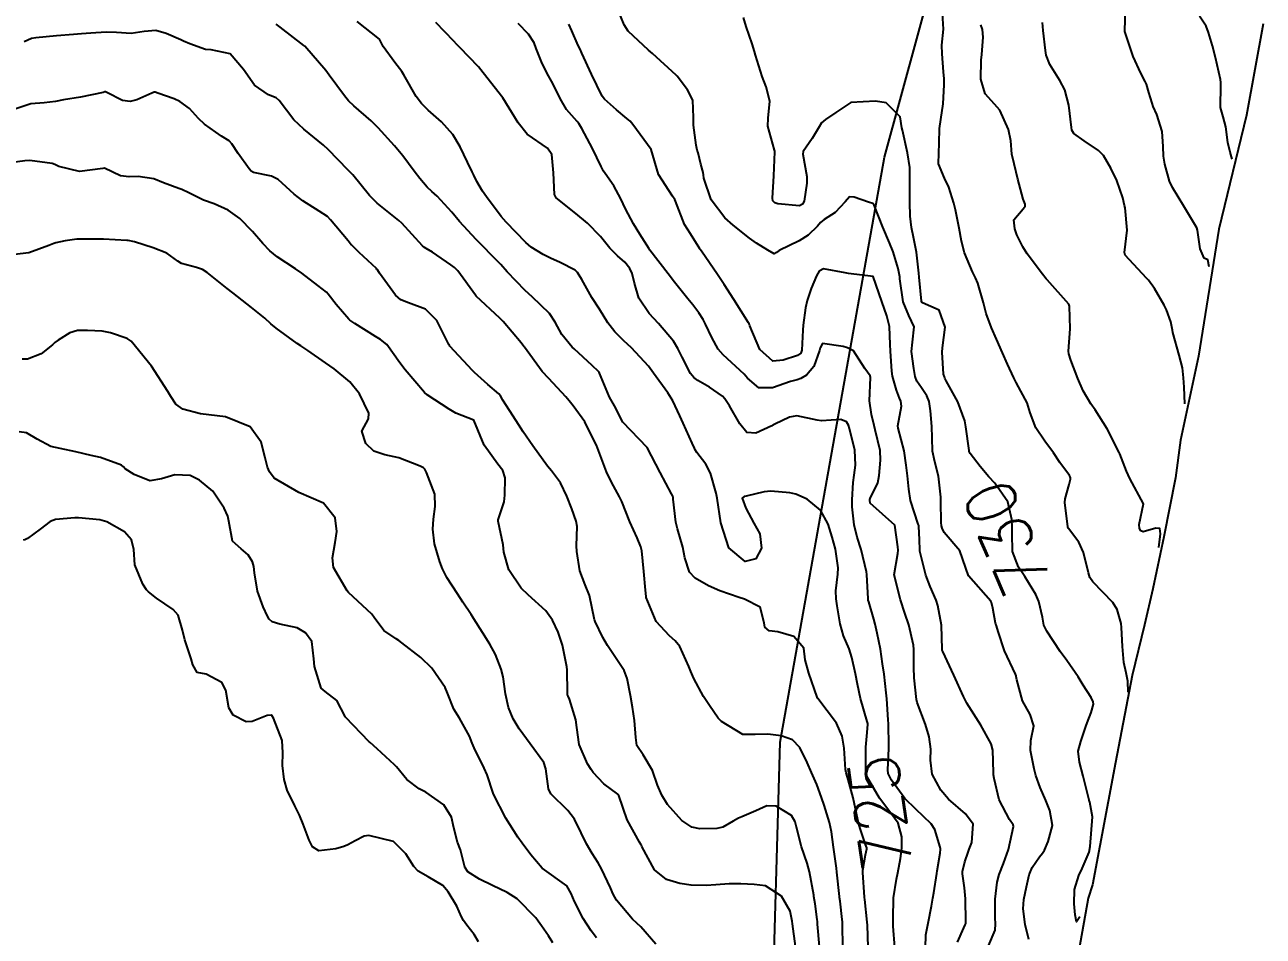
# Model space of a CAD drawing. Header units: metres. Extents: x 318500 to 325275, y 7408834 to 7428799.
# Drawn here: x 320385.8 to 320485.6, y 7412273.9 to 7412347.3 of the extents above; entities that cross this region are included whole.
import ezdxf
from ezdxf.enums import TextEntityAlignment as Align

# ---------------------------------------------------------------- set-up
doc = ezdxf.new("R2010")
doc.units = ezdxf.units.M
doc.header["$MEASUREMENT"] = 0
for name, color, linetype in [('Area', 45, 'Continuous'), ('Cotas', 45, 'Continuous'), ('Curvas de Nivel 1m', 11, 'Continuous'), ('Curvas de Nivel 5m', 15, 'Continuous'), ('Vias Secundárias', 230, 'Continuous')]:
    doc.layers.add(name, color=color, linetype=linetype)
doc.styles.add('Style-STANDARD', font='STANDARD.shx')

msp = doc.modelspace()

# ---------------------------------------------------------------- linework, layer by layer
at = {"layer": 'Area'}
msp.add_lwpolyline([(320485.563, 7412347.417), (320484.214, 7412340.069), (320481.995, 7412330.892), (320480.364, 7412320.648), (320478.912, 7412313.898), (320478.505, 7412310.859), (320477.55, 7412306.112), (320476.669, 7412301.903), (320476.001, 7412299.003), (320475.007, 7412294.946), (320473.66, 7412287.915), (320471.813, 7412278.08), (320471.457, 7412276.994), (320468.887, 7412262.568)], dxfattribs=at)
at = {"layer": 'Curvas de Nivel 1m', "flags": 128}
for points, elevation in [([(320466.679, 7412273.66), (320466.407, 7412274.891), (320466.247, 7412276.127), (320466.279, 7412276.892), (320466.494, 7412277.902), (320466.728, 7412278.888), (320466.954, 7412279.461), (320467.542, 7412280.335), (320467.791, 7412280.632), (320467.943, 7412280.874), (320468.255, 7412281.568), (320468.585, 7412282.865), (320468.383, 7412284.073), (320468.062, 7412284.873), (320467.615, 7412285.905), (320467.251, 7412286.884), (320467.114, 7412287.406), (320466.817, 7412288.888), (320466.84, 7412289.71), (320467.09, 7412290.886), (320466.786, 7412291.796), (320466.187, 7412292.895), (320465.727, 7412294.594), (320465.682, 7412294.853), (320465.667, 7412294.901), (320465.604, 7412295.03), (320464.737, 7412296.915), (320464.229, 7412298.478), (320464.076, 7412298.926), (320464.015, 7412299.15), (320463.804, 7412300.36), (320463.695, 7412300.818), (320463.628, 7412300.933), (320461.84, 7412302.96), (320461.14, 7412304.967), (320459.885, 7412306.462), (320459.701, 7412306.795), (320459.658, 7412306.983), (320459.632, 7412307.246), (320459.608, 7412308.985), (320459.606, 7412309.304), (320459.429, 7412310.988), (320459.11, 7412312.141), (320458.925, 7412312.996), (320458.901, 7412314.082), (320458.881, 7412314.997), (320458.776, 7412316.242), (320458.661, 7412317.001), (320458.488, 7412317.457), (320458.041, 7412318.113), (320457.677, 7412318.646), (320457.538, 7412319.018), (320457.426, 7412319.653), (320457.256, 7412321.022), (320457.33, 7412321.783), (320457.466, 7412323.02), (320457.027, 7412323.934), (320456.561, 7412325.034), (320456.314, 7412326.881), (320456.298, 7412327.038), (320456.17, 7412327.706), (320455.768, 7412329.044), (320455.475, 7412329.77), (320454.936, 7412331.053), (320454.236, 7412332.814), (320454.13, 7412332.954), (320453.769, 7412333.067), (320452.633, 7412333.471), (320452.246, 7412333.498), (320451.892, 7412333.095), (320451.109, 7412332.225), (320450.218, 7412331.663), (320449.921, 7412331.416), (320449.668, 7412331.125), (320448.932, 7412330.403), (320448.198, 7412329.95), (320446.581, 7412329.164), (320446.362, 7412328.993), (320446.186, 7412328.884), (320445.67, 7412329.178), (320444.767, 7412329.762), (320444.2, 7412330.151), (320442.876, 7412331.213), (320442.219, 7412331.806), (320441.121, 7412333.237), (320440.516, 7412334.996), (320440.495, 7412335.247), (320440.463, 7412335.438), (320440.279, 7412336.11), (320440.06, 7412337.026), (320439.998, 7412337.254), (320439.902, 7412337.65), (320439.686, 7412339.26), (320439.703, 7412339.885), (320439.635, 7412341.261), (320439.207, 7412342.116), (320438.369, 7412343.207), (320438.304, 7412343.281), (320436.396, 7412345.026), (320436.065, 7412345.305), (320434.422, 7412346.815), (320434.113, 7412347.335), (320433.615, 7412348.516)], 729), ([(320474.68, 7412293.59), (320474.65, 7412294.465), (320474.527, 7412295.145), (320474.348, 7412295.992), (320474.235, 7412297.261), (320474.147, 7412298.795), (320474.118, 7412299.119), (320473.805, 7412300.256), (320473.442, 7412300.804), (320471.835, 7412302.483), (320471.605, 7412302.824), (320471.482, 7412303.189), (320471.079, 7412304.832), (320470.727, 7412305.685), (320469.889, 7412306.775), (320469.854, 7412306.814), (320469.833, 7412306.851), (320469.825, 7412306.917), (320469.593, 7412308.855), (320469.612, 7412309.167), (320469.942, 7412310.309), (320470.058, 7412310.739), (320470.052, 7412310.848), (320470.026, 7412310.924), (320469.952, 7412311.044), (320469.194, 7412312.093), (320468.664, 7412312.87), (320467.984, 7412313.819), (320467.265, 7412314.887), (320466.809, 7412316.101), (320466.549, 7412316.895), (320466.039, 7412317.839), (320465.665, 7412318.524), (320465.478, 7412318.909), (320464.972, 7412320.011), (320464.569, 7412320.923), (320464.096, 7412322.027), (320463.691, 7412322.936), (320463.265, 7412324.087), (320463.045, 7412324.946), (320462.587, 7412326.52), (320462.4, 7412326.956), (320462.167, 7412327.436), (320461.517, 7412328.967), (320461.265, 7412329.904), (320461.081, 7412330.971), (320460.778, 7412332.428), (320460.654, 7412332.976), (320460.259, 7412334.263), (320459.895, 7412334.986), (320459.431, 7412336.142), (320459.435, 7412336.993), (320459.481, 7412337.814), (320459.505, 7412338.992), (320459.613, 7412339.709), (320459.793, 7412340.988), (320459.882, 7412342.504), (320459.87, 7412342.988), (320459.823, 7412343.544), (320459.703, 7412344.99), (320459.693, 7412345.708), (320459.808, 7412346.989), (320459.729, 7412348.277)], 731), ([(320481.2, 7412327.84), (320481.109, 7412328.418), (320480.796, 7412328.546), (320480.486, 7412329.294), (320480.283, 7412330.791), (320480.214, 7412330.994), (320479.165, 7412332.731), (320478.262, 7412334.225), (320478.026, 7412334.744), (320477.651, 7412336.117), (320477.539, 7412336.751), (320477.507, 7412337.547), (320477.438, 7412338.753), (320476.988, 7412340.113), (320476.713, 7412340.765), (320476.623, 7412341.036), (320476.361, 7412341.896), (320476.155, 7412342.561), (320476.064, 7412342.775), (320475.702, 7412343.458), (320475.103, 7412344.789), (320474.43, 7412346.8), (320474.474, 7412348.8)], 734), ([(320453.746, 7412273.057), (320453.696, 7412274.828), (320453.683, 7412275.058), (320453.488, 7412276.885), (320453.472, 7412277.042), (320453.47, 7412277.06), (320453.468, 7412277.083), (320453.317, 7412279.063), (320453.322, 7412279.264), (320453.541, 7412280.482), (320453.642, 7412280.966), (320453.636, 7412281.059), (320453.553, 7412281.331), (320453.107, 7412282.608), (320452.989, 7412283.069), (320452.824, 7412283.829), (320452.543, 7412285.076), (320452.136, 7412286.568), (320451.971, 7412287.085), (320451.919, 7412287.372), (320451.816, 7412289.088), (320451.665, 7412290.06), (320451.212, 7412291.097), (320449.709, 7412293.07), (320449.675, 7412293.12), (320449.652, 7412293.179), (320448.971, 7412295.128), (320448.694, 7412296.182), (320448.582, 7412297.132), (320447.774, 7412298.077), (320446.485, 7412298.454), (320445.78, 7412298.531), (320445.432, 7412298.822), (320445.392, 7412299.176), (320445.059, 7412300.441), (320443.808, 7412301.081), (320443.361, 7412301.204), (320441.818, 7412301.747), (320440.895, 7412302.163), (320439.833, 7412302.774), (320439.377, 7412303.257), (320438.988, 7412304.4), (320438.827, 7412305.265), (320438.415, 7412306.739), (320438.282, 7412307.274), (320438.064, 7412309.131), (320438.047, 7412309.278), (320438.016, 7412309.373), (320437.923, 7412309.555), (320437.014, 7412311.289), (320435.97, 7412313.3), (320434, 7412315.33), (320433.325, 7412316.652), (320432.924, 7412317.346), (320432.12, 7412319.288), (320432.089, 7412319.359), (320432.051, 7412319.406), (320431.53, 7412319.893), (320430.078, 7412321.242), (320429.929, 7412321.382), (320429.096, 7412322.401), (320428.561, 7412323.403), (320428.11, 7412324.089), (320426.698, 7412325.431), (320426.137, 7412325.94), (320424.693, 7412327.455), (320424.166, 7412328.031), (320423.461, 7412328.759), (320422.751, 7412329.481), (320422.188, 7412330.054), (320420.851, 7412331.51), (320420.221, 7412332.255), (320419.052, 7412333.532), (320418.626, 7412333.918), (320418.247, 7412334.274), (320417.658, 7412334.953), (320417.203, 7412335.556), (320416.278, 7412336.787), (320415.61, 7412337.58), (320414.311, 7412339.031), (320413.742, 7412339.606), (320412.332, 7412340.82), (320411.92, 7412341.21), (320411.58, 7412341.631), (320410.365, 7412343.293), (320410.08, 7412343.654), (320408.399, 7412345.612), (320408.325, 7412345.681), (320406.414, 7412347.139), (320406.093, 7412347.381)], 724), ([(320458.367, 7412272.996), (320458.411, 7412274.041), (320458.58, 7412274.993), (320458.843, 7412276.349), (320458.97, 7412276.988), (320459.053, 7412277.43), (320459.286, 7412278.984), (320459.316, 7412279.19), (320459.545, 7412280.614), (320459.585, 7412280.944), (320459.588, 7412280.98), (320459.551, 7412281.116), (320459.109, 7412282.531), (320458.829, 7412282.991), (320457.588, 7412284.178), (320456.705, 7412285.023), (320455.622, 7412286.495), (320455.375, 7412287.043), (320455.332, 7412287.344), (320455.414, 7412289.042), (320455.421, 7412289.275), (320455.394, 7412291.043), (320455.376, 7412291.351), (320455.254, 7412293.045), (320455.213, 7412293.547), (320455.032, 7412295.047), (320454.919, 7412295.871), (320454.751, 7412297.05), (320454.479, 7412298.354), (320454.307, 7412299.055), (320454.201, 7412299.463), (320453.808, 7412300.86), (320453.762, 7412301.013), (320453.757, 7412301.061), (320453.755, 7412301.116), (320453.649, 7412303.063), (320453.622, 7412303.285), (320453.192, 7412305.07), (320452.867, 7412306.062), (320452.624, 7412307.079), (320452.472, 7412308.521), (320452.454, 7412309.082), (320452.536, 7412310.486), (320452.632, 7412311.08), (320452.741, 7412311.861), (320452.676, 7412313.079), (320452.248, 7412314.835), (320452.163, 7412315.088), (320452.004, 7412315.354), (320451.558, 7412315.545), (320450.005, 7412315.434), (320449.644, 7412315.485), (320448.011, 7412315.848), (320447.415, 7412315.742), (320446.228, 7412315.167), (320446.081, 7412315.087), (320445.998, 7412315.043), (320444.717, 7412314.461), (320443.99, 7412314.512), (320443.42, 7412315.206), (320442.58, 7412316.656), (320442.217, 7412317.218), (320442.032, 7412317.43), (320440.969, 7412318.165), (320440.045, 7412318.701), (320439.724, 7412318.934), (320439.458, 7412319.259), (320438.778, 7412320.561), (320438.432, 7412321.275), (320438.089, 7412321.861), (320436.88, 7412323.292), (320436.112, 7412324.079), (320435.281, 7412325.313), (320434.938, 7412326.528), (320434.751, 7412327.321), (320434.563, 7412327.721), (320434.169, 7412328.225), (320433.564, 7412328.729), (320432.945, 7412329.349), (320432.194, 7412330.292), (320431.163, 7412331.37), (320430.222, 7412332.148), (320428.638, 7412333.404), (320428.504, 7412333.668), (320428.429, 7412335.407), (320428.282, 7412336.899), (320427.933, 7412337.415), (320426.306, 7412338.524), (320425.574, 7412339.447), (320424.34, 7412341.46), (320422.761, 7412343.484), (320422.377, 7412343.947), (320420.889, 7412345.513), (320420.648, 7412345.762), (320420.405, 7412346.024), (320418.934, 7412347.535)], 726), ([(320460.947, 7412273.466), (320461.465, 7412274.613), (320461.575, 7412274.852), (320461.609, 7412274.958), (320461.62, 7412275.106), (320461.597, 7412276.958), (320461.503, 7412277.831), (320461.342, 7412278.962), (320461.35, 7412279.135), (320461.534, 7412279.923), (320461.797, 7412280.705), (320461.894, 7412280.955), (320462.093, 7412281.49), (320462.201, 7412282.951), (320461.582, 7412283.779), (320460.228, 7412284.974), (320459.611, 7412285.697), (320458.915, 7412286.991), (320458.766, 7412288.118), (320458.79, 7412288.993), (320458.661, 7412289.999), (320458.378, 7412291), (320457.706, 7412292.752), (320457.645, 7412293.011), (320457.471, 7412294.758), (320457.451, 7412295.014), (320457.437, 7412295.311), (320457.442, 7412297.015), (320457.411, 7412297.369), (320457.041, 7412299.021), (320456.715, 7412299.942), (320456.352, 7412301.032), (320455.84, 7412303.04), (320456.153, 7412304.748), (320456.157, 7412305.036), (320456.13, 7412305.294), (320455.89, 7412307.04), (320453.916, 7412308.826), (320453.88, 7412309.061), (320453.883, 7412309.098), (320453.922, 7412309.199), (320454.54, 7412310.455), (320454.65, 7412311.053), (320454.751, 7412312.263), (320454.728, 7412313.052), (320454.329, 7412314.723), (320454.237, 7412315.058), (320454.013, 7412315.947), (320453.851, 7412317.063), (320453.93, 7412318.943), (320453.904, 7412319.062), (320453.48, 7412319.647), (320452.578, 7412321.083), (320452.084, 7412321.326), (320451.745, 7412321.435), (320450.088, 7412321.664), (320449.891, 7412321.314), (320449.849, 7412321.122), (320449.38, 7412319.807), (320448.778, 7412319.133), (320448.341, 7412318.843), (320448.046, 7412318.752), (320447.496, 7412318.6), (320446.039, 7412318.108), (320444.958, 7412318.105), (320444.047, 7412318.869), (320443.769, 7412319.203), (320442.073, 7412320.765), (320441.672, 7412321.226), (320441.165, 7412322.163), (320440.671, 7412323.242), (320440.47, 7412323.601), (320440.119, 7412324.15), (320439.648, 7412324.78), (320439.225, 7412325.264), (320438.15, 7412326.605), (320437.655, 7412327.285), (320436.188, 7412329.181), (320436.141, 7412329.253), (320436.111, 7412329.301), (320435.373, 7412330.487), (320434.874, 7412331.32), (320434.228, 7412332.511), (320433.829, 7412333.336), (320433.284, 7412334.374), (320432.58, 7412335.355), (320432.452, 7412335.547), (320432.268, 7412335.917), (320431.548, 7412337.367), (320430.703, 7412338.987), (320430.462, 7412339.379), (320430.322, 7412339.55), (320429.458, 7412340.519), (320428.966, 7412341.401), (320428.358, 7412342.603), (320427.908, 7412343.417), (320427.456, 7412344.352), (320427.026, 7412345.431), (320426.853, 7412345.882), (320426.411, 7412346.574), (320425.573, 7412347.448)], 727), ([(320463.444, 7412273.167), (320463.968, 7412274.417), (320464.005, 7412274.922), (320463.977, 7412275.425), (320463.991, 7412276.922), (320464.135, 7412278.296), (320464.291, 7412278.918), (320464.645, 7412279.802), (320465.054, 7412280.907), (320465.449, 7412282.782), (320465.416, 7412282.902), (320465.141, 7412283.342), (320464.312, 7412284.919), (320463.908, 7412286.644), (320463.858, 7412286.927), (320463.839, 7412287.134), (320463.787, 7412288.928), (320463.658, 7412289.432), (320462.813, 7412290.943), (320461.706, 7412292.696), (320461.562, 7412292.961), (320461.436, 7412293.24), (320460.664, 7412294.971), (320459.758, 7412296.868), (320459.72, 7412296.981), (320459.717, 7412297.025), (320459.671, 7412298.982), (320459.377, 7412300.558), (320459.222, 7412300.989), (320458.735, 7412302.088), (320458.398, 7412303.002), (320457.928, 7412304.95), (320457.92, 7412305.009), (320457.912, 7412305.051), (320457.878, 7412305.852), (320457.836, 7412306.957), (320457.825, 7412307.011), (320457.778, 7412307.126), (320457.176, 7412309.021), (320457.026, 7412309.931), (320456.91, 7412311.026), (320456.809, 7412311.878), (320456.645, 7412313.03), (320456.172, 7412314.863), (320456.15, 7412315.038), (320456.436, 7412316.621), (320456.376, 7412317.035), (320456.278, 7412317.282), (320456.039, 7412317.901), (320455.724, 7412319.043), (320455.664, 7412319.436), (320455.549, 7412321.045), (320455.532, 7412321.601), (320455.461, 7412323.046), (320455.254, 7412323.913), (320454.85, 7412325.053), (320454.16, 7412327.06), (320452.163, 7412327.308), (320451.892, 7412327.366), (320450.169, 7412327.694), (320449.798, 7412327.491), (320449.596, 7412327.126), (320449.165, 7412326.11), (320448.839, 7412325.133), (320448.715, 7412324.543), (320448.532, 7412323.136), (320448.496, 7412322.745), (320448.414, 7412321.137), (320448.328, 7412320.886), (320448.074, 7412320.716), (320446.901, 7412320.324), (320446.066, 7412320.25), (320445.044, 7412321.186), (320444.222, 7412323.084), (320444.195, 7412323.199), (320444.168, 7412323.257), (320444.111, 7412323.349), (320442.934, 7412325.212), (320442.148, 7412326.422), (320441.613, 7412327.228), (320440.337, 7412329.099), (320440.229, 7412329.249), (320440.213, 7412329.273), (320440.191, 7412329.306), (320439.437, 7412330.496), (320438.959, 7412331.269), (320438.238, 7412333.14), (320438.179, 7412333.281), (320437.995, 7412333.532), (320436.864, 7412335.294), (320436.29, 7412337.3), (320434.82, 7412339.323), (320434.583, 7412339.585), (320434.325, 7412339.803), (320433.482, 7412340.493), (320432.519, 7412341.357), (320432.343, 7412341.59), (320431.475, 7412343.369), (320430.71, 7412345.063), (320430.555, 7412345.378), (320430.403, 7412345.662), (320429.887, 7412346.86), (320429.653, 7412347.392)], 728), ([(320477.17, 7412305.24), (320477.286, 7412306.345), (320477.234, 7412306.77), (320476.912, 7412306.787), (320475.887, 7412306.514), (320475.704, 7412306.589), (320475.601, 7412306.774), (320475.581, 7412307.089), (320475.92, 7412308.77), (320474.82, 7412310.787), (320474.558, 7412311.393), (320474.018, 7412312.799), (320473.972, 7412312.905), (320472.985, 7412314.81), (320472.023, 7412316.332), (320471.671, 7412316.825), (320471.056, 7412317.851), (320470.626, 7412318.841), (320470.072, 7412320.333), (320469.904, 7412320.853), (320469.883, 7412321.053), (320470.021, 7412322.851), (320469.965, 7412324.689), (320469.899, 7412324.853), (320468.159, 7412326.789), (320468.084, 7412326.881), (320467.782, 7412327.268), (320466.569, 7412328.896), (320466.196, 7412329.452), (320465.719, 7412330.421), (320465.555, 7412330.91), (320465.496, 7412331.636), (320466.234, 7412332.526), (320466.4, 7412332.735), (320466.384, 7412332.899), (320466.246, 7412333.291), (320465.801, 7412334.907), (320465.522, 7412336.151), (320465.333, 7412336.914), (320465.229, 7412337.993), (320465.05, 7412338.919), (320464.343, 7412340.454), (320463.921, 7412340.936), (320463.181, 7412341.771), (320462.818, 7412342.953), (320462.843, 7412344.503), (320462.896, 7412344.953), (320463.023, 7412346.349), (320462.969, 7412346.952), (320462.829, 7412347.349)], 732), ([(320479.25, 7412316.81), (320479.224, 7412317.483), (320479.187, 7412318.153), (320479.148, 7412318.911), (320479.058, 7412319.723), (320478.79, 7412320.733), (320478.287, 7412322.558), (320478.249, 7412322.739), (320478.117, 7412323.429), (320477.778, 7412324.397), (320477.587, 7412324.748), (320476.796, 7412326.115), (320476.319, 7412326.768), (320476.163, 7412326.948), (320474.453, 7412328.796), (320474.394, 7412328.999), (320474.601, 7412330.794), (320474.444, 7412332.59), (320474.398, 7412332.798), (320474.249, 7412333.414), (320473.764, 7412334.805), (320473.285, 7412335.805), (320472.691, 7412336.816), (320472.296, 7412337.222), (320471.158, 7412337.986), (320470.316, 7412338.587), (320470.159, 7412338.852), (320470.115, 7412339.061), (320469.924, 7412340.856), (320469.6, 7412342.099), (320469.19, 7412342.868), (320468.389, 7412344.156), (320468.091, 7412344.883), (320468.031, 7412345.259), (320467.848, 7412346.886), (320467.794, 7412347.528)], 733), ([(320451.705, 7412273.086), (320451.693, 7412274.86), (320451.685, 7412275.087), (320451.668, 7412275.283), (320451.487, 7412276.769), (320451.454, 7412277.055), (320451.45, 7412277.091), (320451.446, 7412277.136), (320451.237, 7412279.094), (320451.192, 7412279.428), (320450.953, 7412281.099), (320450.792, 7412282.331), (320450.632, 7412283.104), (320450.216, 7412284.485), (320450.001, 7412285.114), (320449.615, 7412286.147), (320449.202, 7412287.124), (320448.84, 7412287.926), (320448.252, 7412289.134), (320447.659, 7412289.755), (320446.745, 7412290.073), (320445.666, 7412290.219), (320444.66, 7412290.19), (320443.665, 7412290.177), (320441.938, 7412291.217), (320441.683, 7412291.499), (320440.97, 7412292.508), (320440.496, 7412293.238), (320439.722, 7412294.699), (320439.49, 7412295.254), (320439.329, 7412295.663), (320438.59, 7412297.268), (320438.225, 7412297.733), (320437.768, 7412298.128), (320436.694, 7412299.291), (320435.886, 7412301.223), (320435.875, 7412301.299), (320435.818, 7412301.8), (320435.705, 7412303.302), (320435.538, 7412304.986), (320435.464, 7412305.306), (320435.155, 7412306.027), (320434.555, 7412307.32), (320433.914, 7412308.941), (320433.743, 7412309.333), (320433.098, 7412310.509), (320432.679, 7412311.349), (320431.969, 7412313.26), (320431.936, 7412313.36), (320431.918, 7412313.414), (320430.943, 7412315.371), (320430.013, 7412316.654), (320429.681, 7412317.049), (320429.417, 7412317.389), (320428.042, 7412318.864), (320427.497, 7412319.418), (320426.079, 7412321.372), (320426.031, 7412321.44), (320425.807, 7412321.719), (320424.354, 7412323.457), (320424.104, 7412323.726), (320422.191, 7412325.489), (320422.131, 7412325.563), (320420.723, 7412327.512), (320420.442, 7412327.795), (320420.165, 7412328.006), (320418.677, 7412329.033), (320418.178, 7412329.321), (320418.034, 7412329.398), (320417.861, 7412329.545), (320416.207, 7412331.357), (320415.974, 7412331.574), (320414.231, 7412332.986), (320413.599, 7412333.606), (320412.256, 7412335.251), (320412.077, 7412335.441), (320411.883, 7412335.626), (320410.285, 7412337.299), (320409.904, 7412337.656), (320408.309, 7412338.925), (320407.51, 7412339.688), (320406.335, 7412341.234), (320406.094, 7412341.46), (320405.477, 7412341.713), (320404.351, 7412342.478), (320403.454, 7412343.744), (320402.389, 7412345.006), (320400.847, 7412345.322), (320400.393, 7412345.34), (320399.141, 7412345.799), (320398.627, 7412346.032), (320398.403, 7412346.133), (320397.233, 7412346.652), (320396.41, 7412346.869), (320395.452, 7412346.807), (320394.408, 7412346.64), (320393.245, 7412346.714), (320392.409, 7412346.743), (320391.166, 7412346.667), (320390.407, 7412346.61), (320389.78, 7412346.552), (320388.405, 7412346.44), (320386.736, 7412346.297), (320386.403, 7412346.226), (320385.8, 7412345.979)], 723), ([(320449.825, 7412273.114), (320449.683, 7412274.9), (320449.668, 7412275.117), (320449.649, 7412275.294), (320449.484, 7412276.552), (320449.389, 7412277.121), (320449.369, 7412277.244), (320449.041, 7412279.125), (320448.834, 7412279.824), (320448.384, 7412281.132), (320447.975, 7412282.727), (320447.868, 7412283.137), (320447.578, 7412283.66), (320446.342, 7412284.406), (320445.589, 7412284.438), (320444.721, 7412284.045), (320443.575, 7412283.55), (320443.325, 7412283.452), (320442.892, 7412283.207), (320442.055, 7412282.723), (320441.561, 7412282.617), (320440.213, 7412282.588), (320439.562, 7412282.73), (320438.746, 7412283.262), (320437.589, 7412284.541), (320437.152, 7412285.284), (320436.804, 7412286.092), (320436.383, 7412287.292), (320435.639, 7412288.556), (320435.139, 7412289.308), (320435.038, 7412289.931), (320434.951, 7412291.311), (320434.767, 7412292.39), (320434.625, 7412293.316), (320434.361, 7412294.679), (320434.112, 7412295.324), (320433.739, 7412295.902), (320432.757, 7412297.345), (320432.405, 7412297.989), (320431.779, 7412299.277), (320431.74, 7412299.36), (320431.714, 7412299.427), (320431.314, 7412301.365), (320430.968, 7412302.223), (320430.538, 7412303.373), (320430.31, 7412304.921), (320430.281, 7412305.376), (320430.327, 7412306.932), (320430.257, 7412307.376), (320429.905, 7412308.366), (320429.504, 7412309.386), (320428.974, 7412310.438), (320428.268, 7412311.405), (320427.946, 7412311.801), (320426.754, 7412313.428), (320425.987, 7412314.568), (320425.42, 7412315.446), (320424.353, 7412317.12), (320424.143, 7412317.459), (320424.022, 7412317.611), (320423.133, 7412318.374), (320422.048, 7412319.327), (320421.887, 7412319.492), (320420.079, 7412321.465), (320420.036, 7412321.52), (320419.999, 7412321.603), (320419.025, 7412323.531), (320418.113, 7412324.439), (320416.737, 7412324.944), (320416.124, 7412325.198), (320415.685, 7412325.577), (320414.408, 7412327.345), (320414.236, 7412327.599), (320414.207, 7412327.646), (320414.161, 7412327.705), (320412.774, 7412329.014), (320412.18, 7412329.582), (320412.158, 7412329.599), (320412.141, 7412329.621), (320411.875, 7412329.934), (320410.464, 7412331.646), (320410.214, 7412331.898), (320409.548, 7412332.332), (320408.232, 7412333.17), (320407.547, 7412333.687), (320406.252, 7412334.869), (320405.708, 7412335.161), (320404.257, 7412335.442), (320404.067, 7412335.542), (320403.91, 7412335.735), (320403.044, 7412336.983), (320402.519, 7412337.757), (320402.293, 7412337.988), (320401.693, 7412338.372), (320400.313, 7412339.33), (320399.848, 7412339.787), (320399.117, 7412340.588), (320398.334, 7412341.17), (320397.886, 7412341.367), (320396.57, 7412341.837), (320396.341, 7412341.908), (320396.268, 7412341.914), (320396.092, 7412341.842), (320394.882, 7412341.308), (320394.333, 7412341.165), (320393.708, 7412341.243), (320392.456, 7412341.888), (320392.341, 7412341.938), (320392.296, 7412341.935), (320392.154, 7412341.893), (320390.336, 7412341.51), (320388.975, 7412341.292), (320388.332, 7412341.175), (320387.422, 7412341.045), (320386.33, 7412340.964), (320384.809, 7412340.477)], 722), ([(320447.891, 7412273.135), (320447.671, 7412274.925), (320447.642, 7412275.138), (320447.472, 7412275.963), (320446.771, 7412277.151), (320445.502, 7412277.997), (320444.586, 7412278.101), (320443.504, 7412278.153), (320442.554, 7412278.16), (320441.503, 7412278.08), (320440.703, 7412278.031), (320439.502, 7412278.052), (320438.595, 7412278.173), (320437.508, 7412278.49), (320436.542, 7412279.29), (320435.538, 7412281.149), (320435.494, 7412281.255), (320435.477, 7412281.301), (320435.334, 7412281.513), (320434.341, 7412283.318), (320433.667, 7412285.261), (320433.641, 7412285.329), (320433.623, 7412285.353), (320433.6, 7412285.366), (320432.475, 7412286.213), (320431.618, 7412287.124), (320431.45, 7412287.362), (320431.162, 7412287.83), (320430.476, 7412289.372), (320430.299, 7412290.745), (320430.227, 7412291.375), (320429.697, 7412293.038), (320429.591, 7412293.274), (320429.56, 7412293.382), (320429.553, 7412293.532), (320429.513, 7412295.383), (320429.496, 7412295.621), (320429.151, 7412297.389), (320428.786, 7412298.411), (320428.329, 7412299.402), (320427.791, 7412300.148), (320426.372, 7412301.432), (320425.818, 7412301.97), (320424.816, 7412303.45), (320424.431, 7412304.878), (320424.368, 7412305.455), (320423.972, 7412307.376), (320423.971, 7412307.459), (320424.439, 7412308.928), (320424.51, 7412309.454), (320424.531, 7412310.857), (320424.35, 7412311.456), (320423.948, 7412311.963), (320422.836, 7412313.477), (320422, 7412315.49), (320420.569, 7412316.075), (320420.009, 7412316.382), (320418.256, 7412317.538), (320418.023, 7412317.733), (320416.47, 7412319.564), (320416.058, 7412320.127), (320414.993, 7412321.586), (320414.49, 7412322), (320414.086, 7412322.244), (320412.437, 7412323.276), (320412.099, 7412323.495), (320412.025, 7412323.547), (320411.946, 7412323.622), (320410.932, 7412324.824), (320410.282, 7412325.648), (320410.133, 7412325.818), (320409.446, 7412326.355), (320408.155, 7412327.326), (320407.648, 7412327.685), (320406.17, 7412328.653), (320405.588, 7412329.123), (320405.03, 7412329.717), (320404.194, 7412330.687), (320403.168, 7412331.746), (320402.22, 7412332.422), (320401.087, 7412332.911), (320400.232, 7412333.228), (320399.059, 7412333.798), (320398.507, 7412334.071), (320398.244, 7412334.162), (320397.024, 7412334.604), (320396.251, 7412334.934), (320394.978, 7412335.128), (320394.252, 7412335.087), (320393.562, 7412335.179), (320392.259, 7412335.782), (320392.137, 7412335.77), (320390.256, 7412335.516), (320388.599, 7412335.937), (320388.262, 7412336.097), (320388.043, 7412336.164), (320386.267, 7412336.413), (320385.853, 7412336.389), (320384.263, 7412336.171)], 721), ([(320431.885, 7412273.794), (320431.45, 7412274.375), (320430.817, 7412275.366), (320430.115, 7412276.739), (320429.848, 7412277.376), (320429.499, 7412277.986), (320427.52, 7412279.41), (320426.582, 7412280.476), (320425.885, 7412281.435), (320425.547, 7412281.905), (320424.589, 7412283.45), (320423.599, 7412285.388), (320423.575, 7412285.46), (320423.083, 7412286.936), (320422.83, 7412287.472), (320422.028, 7412289.1), (320421.873, 7412289.487), (320421.659, 7412290.059), (320420.862, 7412291.502), (320420.403, 7412292.225), (320419.888, 7412293.517), (320419.707, 7412293.969), (320418.613, 7412295.531), (320417.743, 7412296.385), (320416.215, 7412297.563), (320415.954, 7412297.759), (320415.763, 7412297.874), (320414.75, 7412298.566), (320413.974, 7412299.597), (320413.784, 7412299.87), (320411.922, 7412301.619), (320411.812, 7412301.745), (320410.711, 7412303.637), (320410.619, 7412304.41), (320410.836, 7412305.635), (320410.97, 7412306.538), (320410.83, 7412307.636), (320409.907, 7412308.803), (320407.92, 7412309.68), (320405.931, 7412310.821), (320405.561, 7412311.331), (320405.387, 7412311.708), (320405.197, 7412312.466), (320404.89, 7412313.716), (320403.988, 7412314.952), (320402, 7412315.76), (320400.002, 7412315.995), (320398.581, 7412316.377), (320398.01, 7412316.794), (320397.599, 7412317.399), (320397.364, 7412317.82), (320396.05, 7412319.84), (320394.403, 7412321.857), (320394.082, 7412322.066), (320392.743, 7412322.537), (320392.088, 7412322.663), (320390.913, 7412322.732), (320390.088, 7412322.72), (320389.478, 7412322.534), (320388.539, 7412321.935), (320388.268, 7412321.747), (320388.074, 7412321.572), (320387.172, 7412320.845), (320386.057, 7412320.411), (320385.631, 7412320.402)], 719), ([(320428.378, 7412273.396), (320428.014, 7412273.97), (320427.454, 7412274.782), (320427.198, 7412275.154), (320426.996, 7412275.417), (320425.483, 7412276.942), (320424.699, 7412277.448), (320423.498, 7412278.012), (320422.455, 7412278.526), (320421.514, 7412279.116), (320421.288, 7412279.493), (320420.924, 7412280.889), (320420.699, 7412281.503), (320420.397, 7412282.668), (320420.216, 7412283.51), (320419.585, 7412284.51), (320418.134, 7412285.535), (320417.603, 7412285.818), (320416.61, 7412286.555), (320415.775, 7412287.568), (320415.623, 7412287.746), (320414.215, 7412289.018), (320413.649, 7412289.537), (320413.587, 7412289.601), (320411.679, 7412291.566), (320411.651, 7412291.62), (320410.986, 7412292.924), (320410.028, 7412293.645), (320409.704, 7412293.924), (320409.166, 7412295.658), (320409.123, 7412296.276), (320408.965, 7412297.662), (320408.459, 7412298.362), (320407.771, 7412298.785), (320406.393, 7412299.075), (320405.776, 7412299.267), (320405.533, 7412299.459), (320405.394, 7412299.706), (320405.049, 7412300.453), (320404.593, 7412301.718), (320404.343, 7412303.211), (320404.287, 7412303.723), (320404.197, 7412304.078), (320403.849, 7412304.659), (320403.259, 7412305.144), (320402.563, 7412305.749), (320402.277, 7412307.361), (320402.198, 7412307.755), (320401.9, 7412308.412), (320400.998, 7412309.769), (320399.929, 7412310.671), (320399.171, 7412311.03), (320397.933, 7412311.091), (320396.871, 7412310.767), (320395.928, 7412310.618), (320394.656, 7412311.129), (320393.937, 7412311.589), (320393.809, 7412311.733), (320393.642, 7412311.864), (320391.949, 7412312.488), (320391.207, 7412312.645), (320389.955, 7412312.948), (320388.687, 7412313.205), (320387.961, 7412313.371), (320386.856, 7412313.957), (320385.978, 7412314.48), (320385.411, 7412314.546)], 718), ([(320422.388, 7412273.476), (320422.034, 7412274.069), (320421.453, 7412274.832), (320421.164, 7412275.202), (320421.011, 7412275.497), (320420.627, 7412276.349), (320419.931, 7412277.513), (320419.497, 7412278.017), (320418.322, 7412278.717), (320417.514, 7412279.164), (320417.174, 7412279.545), (320416.542, 7412280.566), (320415.54, 7412281.57), (320413.547, 7412282.043), (320413.169, 7412281.98), (320412.456, 7412281.611), (320411.859, 7412281.295), (320411.535, 7412281.16), (320410.881, 7412280.978), (320409.532, 7412280.813), (320409.015, 7412281.138), (320408.748, 7412281.662), (320408.264, 7412282.965), (320407.976, 7412283.674), (320407.581, 7412284.434), (320406.984, 7412285.686), (320406.737, 7412286.56), (320406.594, 7412287.69), (320406.627, 7412288.699), (320406.584, 7412289.691), (320405.878, 7412291.497), (320405.746, 7412291.699), (320405.68, 7412291.734), (320405.357, 7412291.705), (320404.157, 7412291.239), (320403.672, 7412291.201), (320402.634, 7412291.746), (320402.276, 7412292.341), (320402.031, 7412293.755), (320401.709, 7412294.376), (320400.462, 7412295.029), (320399.721, 7412295.182), (320399.39, 7412295.785), (320399.24, 7412296.285), (320398.746, 7412297.795), (320398.556, 7412298.586), (320398.196, 7412299.804), (320397.786, 7412300.238), (320396.458, 7412301.172), (320395.807, 7412301.665), (320395.652, 7412301.842), (320395.362, 7412302.299), (320394.715, 7412303.851), (320394.624, 7412305.081), (320394.452, 7412305.854), (320393.87, 7412306.499), (320392.459, 7412307.303), (320391.884, 7412307.479), (320390.182, 7412307.619), (320389.886, 7412307.623), (320388.312, 7412307.507), (320387.881, 7412307.331), (320387.095, 7412306.728), (320386.07, 7412305.967), (320385.859, 7412305.852), (320385.721, 7412305.834)], 717)]:
    msp.add_lwpolyline(points, dxfattribs=dict(at, elevation=elevation))
at = {"layer": 'Curvas de Nivel 5m', "flags": 128}
for points, elevation in [([(320455.915, 7412273.033), (320455.764, 7412274.737), (320455.759, 7412275.036), (320455.761, 7412275.324), (320455.787, 7412277.036), (320456.025, 7412278.519), (320456.138, 7412279.031), (320456.366, 7412280.199), (320456.459, 7412281.026), (320456.463, 7412281.93), (320456.181, 7412283.031), (320455.582, 7412283.847), (320454.662, 7412285.049), (320453.627, 7412286.848), (320453.571, 7412287.061), (320453.563, 7412288.975), (320453.563, 7412289.061), (320453.558, 7412289.155), (320453.669, 7412290.352), (320453.729, 7412291.01), (320453.726, 7412291.06), (320453.683, 7412291.233), (320453.149, 7412293.068), (320452.895, 7412294.246), (320452.723, 7412295.075), (320452.445, 7412296.384), (320452.218, 7412297.083), (320451.775, 7412298.121), (320451.49, 7412299.095), (320451.26, 7412300.553), (320451.178, 7412301.099), (320451.156, 7412301.763), (320451.321, 7412303.098), (320451.333, 7412303.613), (320451.113, 7412305.101), (320450.853, 7412306.079), (320450.524, 7412307.11), (320449.907, 7412308.24), (320448.839, 7412309.131), (320447.926, 7412309.54), (320447.442, 7412309.633), (320445.929, 7412309.777), (320445.388, 7412309.718), (320443.923, 7412309.367), (320443.781, 7412309.343), (320443.62, 7412309.203), (320443.908, 7412308.417), (320444.554, 7412307.19), (320445.041, 7412306.342), (320445.177, 7412305.18), (320444.716, 7412304.328), (320443.854, 7412304.103), (320442.546, 7412305.213), (320441.89, 7412307.22), (320441.603, 7412309.225), (320441.525, 7412309.627), (320441.057, 7412311.233), (320440.672, 7412311.954), (320439.966, 7412312.886), (320439.832, 7412313.116), (320439.768, 7412313.253), (320439.594, 7412313.637), (320438.868, 7412315.267), (320438.592, 7412315.854), (320438.018, 7412317.044), (320437.893, 7412317.281), (320437.62, 7412317.69), (320436.467, 7412319.296), (320436.058, 7412319.843), (320434.698, 7412321.321), (320434.378, 7412321.621), (320434.086, 7412321.88), (320433.36, 7412322.609), (320432.804, 7412323.349), (320432.116, 7412324.43), (320431.519, 7412325.366), (320430.691, 7412326.835), (320430.352, 7412327.378), (320430.162, 7412327.569), (320428.958, 7412328.188), (320428.171, 7412328.533), (320427.586, 7412328.831), (320426.626, 7412329.433), (320426.185, 7412329.798), (320424.603, 7412331.456), (320424.217, 7412331.91), (320423.024, 7412333.478), (320422.711, 7412333.949), (320422.252, 7412334.723), (320421.995, 7412335.231), (320421.869, 7412335.496), (320421.498, 7412336.275), (320420.915, 7412337.511), (320420.305, 7412338.511), (320419.409, 7412339.529), (320418.329, 7412340.473), (320417.781, 7412340.995), (320417.364, 7412341.555), (320416.366, 7412343.307), (320416.198, 7412343.573), (320415.646, 7412344.316), (320414.711, 7412345.595), (320414.604, 7412345.799), (320414.406, 7412346.183), (320412.601, 7412347.618)], 725), ([(320470.81, 7412275.5), (320470.537, 7412275.105), (320470.414, 7412275.646), (320470.346, 7412276.546), (320470.36, 7412277.694), (320470.726, 7412278.832), (320470.979, 7412279.377), (320471.548, 7412280.695), (320471.64, 7412281.161), (320471.82, 7412283.54), (320471.599, 7412284.722), (320471.56, 7412284.821), (320471.54, 7412284.882), (320471.071, 7412286.828), (320470.763, 7412287.955), (320470.653, 7412288.835), (320470.881, 7412289.612), (320471.29, 7412290.826), (320471.379, 7412291.131), (320471.697, 7412291.963), (320471.902, 7412292.623), (320471.88, 7412292.818), (320471.713, 7412293.155), (320471.053, 7412294.16), (320470.655, 7412294.836), (320469.749, 7412296.143), (320469.209, 7412296.858), (320468.152, 7412298.507), (320467.947, 7412298.878), (320467.911, 7412298.998), (320467.798, 7412299.633), (320467.504, 7412300.883), (320467.253, 7412301.451), (320466.361, 7412302.895), (320465.852, 7412303.668), (320465.372, 7412304.907), (320465.344, 7412306.368), (320465.355, 7412306.908), (320465.318, 7412307.489), (320464.997, 7412308.914), (320463.942, 7412310.429), (320463.478, 7412310.937), (320462.775, 7412311.764), (320461.969, 7412312.813), (320461.898, 7412312.961), (320461.874, 7412313.058), (320461.631, 7412314.964), (320461.529, 7412315.443), (320460.961, 7412316.971), (320460.047, 7412318.66), (320459.939, 7412318.871), (320459.888, 7412318.982), (320459.823, 7412319.214), (320459.706, 7412320.986), (320459.753, 7412321.317), (320459.959, 7412322.982), (320459.479, 7412324.345), (320458.129, 7412324.94), (320458.089, 7412324.97), (320458.069, 7412325.011), (320458.062, 7412325.08), (320457.866, 7412327.014), (320457.835, 7412327.345), (320457.641, 7412329.018), (320457.414, 7412330.234), (320457.242, 7412331.025), (320457.131, 7412331.934), (320457.105, 7412333.027), (320457.1, 7412333.874), (320457.112, 7412335.027), (320457.097, 7412335.846), (320456.914, 7412337.031), (320456.509, 7412338.845), (320456.477, 7412339.038), (320456.333, 7412339.936), (320455.199, 7412341.052), (320454.351, 7412341.195), (320452.35, 7412341.09), (320451.163, 7412340.283), (320450.329, 7412339.702), (320450.004, 7412339.444), (320449.799, 7412339.125), (320449.249, 7412338.187), (320448.515, 7412337.138), (320448.491, 7412336.935), (320448.829, 7412335.134), (320448.806, 7412334.591), (320448.599, 7412333.136), (320448.476, 7412332.898), (320448.234, 7412332.773), (320446.486, 7412332.916), (320446.237, 7412332.99), (320446.09, 7412333.172), (320446.039, 7412333.377), (320446.154, 7412335.172), (320446.237, 7412337.119), (320446.233, 7412337.171), (320446.206, 7412337.257), (320445.68, 7412339.18), (320445.7, 7412339.809), (320445.837, 7412341.178), (320445.535, 7412342.355), (320445.227, 7412343.187), (320444.693, 7412344.898), (320444.601, 7412345.197), (320444.409, 7412345.802), (320443.929, 7412347.205), (320443.705, 7412347.94)], 730), ([(320483.06, 7412336.53), (320482.903, 7412337.094), (320482.701, 7412337.87), (320482.547, 7412339.129), (320482.339, 7412339.94), (320482.117, 7412340.693), (320482.141, 7412342.466), (320482.157, 7412342.693), (320482.125, 7412342.942), (320481.724, 7412344.7), (320481.482, 7412345.636), (320481.16, 7412346.709), (320480.96, 7412347.237), (320480.443, 7412348.044)], 735), ([(320436.666, 7412273.288), (320435.454, 7412274.686), (320435.141, 7412274.989), (320434.776, 7412275.31), (320433.483, 7412276.831), (320433.224, 7412277.334), (320433.003, 7412277.831), (320432.282, 7412279.349), (320432.011, 7412279.839), (320431.532, 7412280.588), (320431.079, 7412281.365), (320430.66, 7412282.262), (320430.105, 7412283.375), (320429.58, 7412284.064), (320428.216, 7412285.401), (320428.013, 7412285.813), (320427.812, 7412287.407), (320427.628, 7412287.914), (320426.533, 7412289.427), (320425.668, 7412290.63), (320425.177, 7412291.445), (320424.792, 7412292.346), (320424.552, 7412293.451), (320424.357, 7412294.817), (320424.208, 7412295.455), (320423.748, 7412296.63), (320423.303, 7412297.467), (320422.696, 7412298.403), (320422.004, 7412299.487), (320421.92, 7412299.626), (320421.785, 7412299.842), (320421.128, 7412300.829), (320420.684, 7412301.507), (320419.83, 7412302.837), (320419.474, 7412303.524), (320419.273, 7412304.099), (320418.849, 7412305.53), (320418.694, 7412306.716), (320418.748, 7412307.531), (320418.891, 7412308.545), (320418.858, 7412309.531), (320418.194, 7412311.281), (320418.047, 7412311.539), (320417.942, 7412311.66), (320417.693, 7412311.795), (320415.954, 7412312.471), (320414.83, 7412312.714), (320413.961, 7412312.996), (320413.297, 7412313.607), (320412.977, 7412314.618), (320413.515, 7412315.605), (320413.55, 7412316.059), (320412.808, 7412317.612), (320412.034, 7412318.576), (320410.758, 7412319.639), (320410.057, 7412320.125), (320408.645, 7412321.097), (320408.077, 7412321.483), (320407.791, 7412321.683), (320406.092, 7412322.9), (320405.655, 7412323.266), (320405.169, 7412323.714), (320404.113, 7412324.582), (320402.597, 7412325.753), (320402.135, 7412326.114), (320400.53, 7412327.4), (320400.158, 7412327.64), (320399.676, 7412327.787), (320398.471, 7412328.113), (320398.165, 7412328.297), (320397.298, 7412328.95), (320396.176, 7412329.39), (320394.68, 7412329.855), (320394.182, 7412329.963), (320394.064, 7412329.979), (320392.183, 7412330.075), (320390.334, 7412330.07), (320390.182, 7412330.078), (320390.031, 7412330.073), (320389.112, 7412329.931), (320388.34, 7412329.777), (320388.178, 7412329.73), (320387.8, 7412329.569), (320386.17, 7412328.966), (320385.023, 7412328.842)], 720)]:
    msp.add_lwpolyline(points, dxfattribs=dict(at, elevation=elevation))
at = {"layer": 'Vias Secundárias'}
msp.add_lwpolyline([(320455.345, 7412204.116), (320446.999, 7412223.506), (320445.32, 7412242.622), (320446.663, 7412289.573), (320455.068, 7412336.686), (320459.097, 7412351.442), (320462.791, 7412382.631), (320468.179, 7412433.469), (320474.559, 7412473.042), (320478.444, 7412488.88)], dxfattribs=at)

# ---------------------------------------------------------------- texts
at = {"layer": 'Cotas', "style": 'Style-STANDARD'}
for s, rotation, p in [('730', 113.09591, (320464.911, 7412306.004, 730)), ('725', 98.10549, (320454.702, 7412283.879, 725))]:
    msp.add_text(s, height=4, rotation=rotation, dxfattribs=at).set_placement(p, align=Align.MIDDLE_CENTER)

doc.saveas('drawing.dxf')
